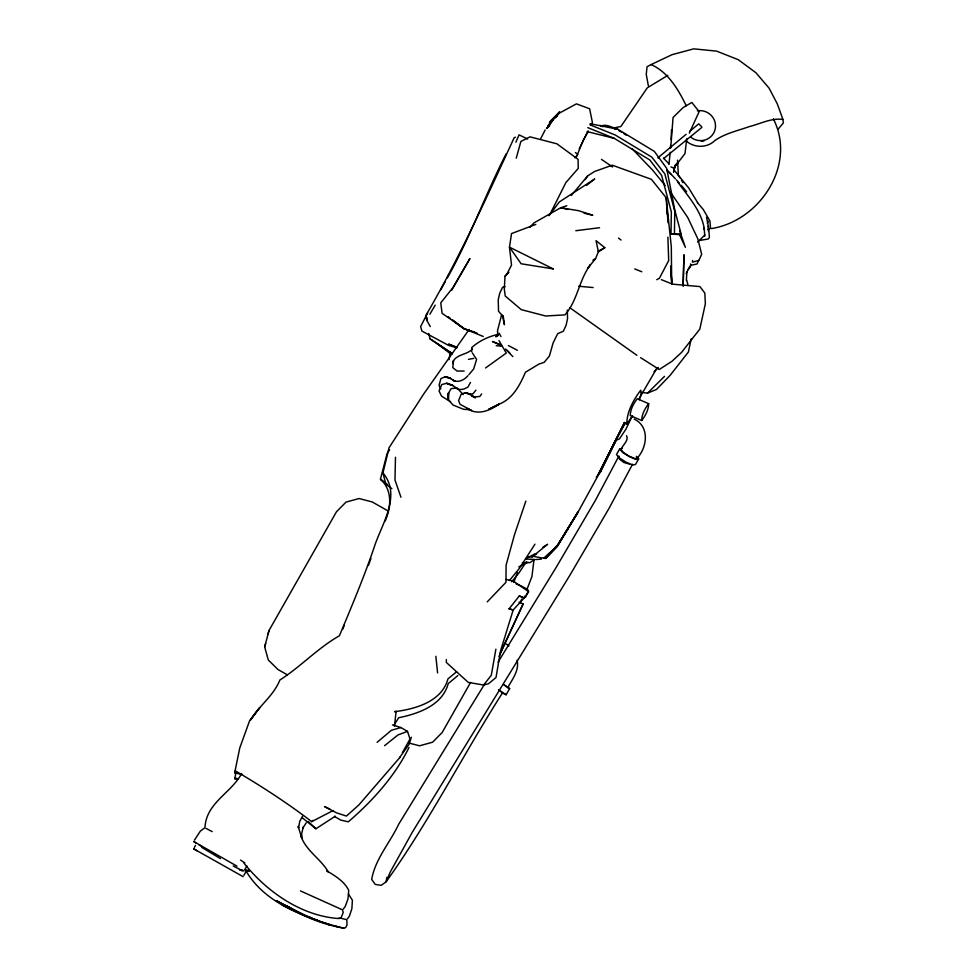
<?xml version="1.0" encoding="UTF-8"?>
<svg xmlns="http://www.w3.org/2000/svg" width="977" height="977" viewBox="0 0 977 977"><rect width="100%" height="100%" fill="white"/><g stroke="black" fill="none" stroke-linecap="round" stroke-linejoin="round"><path stroke-width="1.47" d="M471.696 351.72L471.757 347.519C478.999 341.095 488.17 336.638 497.574 334.488M590.132 123.7L617.733 129.208L654.321 151.362L666.644 168.288L674.912 210.543L681.311 234.712L671.004 234.065L671.346 211.948L661.637 175.445L649.803 159.959L614.264 138.343L587.812 127.645M681.311 234.712L674.423 233.735L674.777 211.435L664.861 173.967L651.867 157.187L615.241 135.009L589.937 124.812M446.355 659.56L446.306 662.406L468.264 682.386L483.639 685.036L488.524 683.741L496.011 677.525L500.578 650.78L513.169 609.978L509.078 608.769M395.49 457.273L394.977 479.988L400.949 497.232M533.992 559.674L531.94 576.503L526.713 590.071M671.126 139.687L671.529 129.794M508.614 272.327L504.999 276.283L504.303 289.241L505.243 296.031L521.254 309.624L545.606 315.998L564.926 314.875C577.627 300.696 578.921 279.947 590.413 264.767L587.617 268.235M686.367 280.46L686.892 272.107M205.011 827.031C206.513 802.667 231.244 792.958 241.661 773.54M670.307 148.333L670.576 145.451M453.181 363.505L453.45 360.745C457.834 353.906 467.36 354.785 472.55 348.899M686.819 138.526L684.975 153.584L673.471 168.532M668.927 164.356L670.246 152.241M670.747 147.71L673.055 117.484L683.167 107.519L691.838 102.463L699.141 111.647L689.31 133.153M394.452 726.204L396.125 711.28L394.586 711.708C415.567 708.997 441.677 701.742 447.979 678.868L456.601 671.773M692.644 260.419L692.437 262.129L698.836 260.444L701.694 254.301L697.786 238.754L687.698 217.431L670.014 191.48M449.066 359.707L450.153 352.221M453.096 362.907L453.45 360.745L452.791 367.633L457.114 371.065L464.148 371.052M386.88 877.261L386.135 881.779L381.201 885.357L375.217 884.393L371.687 879.459C375.144 859.064 390.055 842.687 398.653 824.283L484.507 684.266M495.876 649.204L491.297 675.229L483.639 685.036M241.685 774.443L234.663 772.819L239.78 747.942L249.685 720.525L259.748 707.58L251.37 718.999M691.179 338.921L688.406 351.989L670.112 375.363L656.471 389.469L647.507 393.133L641.694 392.388M237.631 779.341L234.651 778.693L236.031 772.746M673.654 171.928L675.217 165.418L677.977 162.463M391.887 488.634L385.854 484.25L382.947 472.966L389.017 447.82L423.7 393.987L469.107 329.518M673.593 171.903L675.168 165.431L678.026 162.438M287.226 674.777L277.957 669.514L268.296 660L264.682 646.945L269.029 630.483L336.467 511.765L345.98 502.117L359.06 498.526L372.188 501.934L388.077 510.959M516.235 158.201L520.9 141.433L529.986 136.841L556.89 143.802L578.091 159.349L578.213 168.423L565.854 182.614L550.149 213.963M268.089 633.829L269.029 630.483M264.682 646.945L265.622 643.599M501.69 314.484L497.525 330.69L497.72 335.868M385.121 521.046C391.337 507.588 392.473 489.77 380.432 479.17L387.136 453.548L389.579 449.786M517.554 572.473L513.78 582.39M411.354 737.232L409.021 744.389L399.544 757.676M525.846 501.116L514.537 534.553L506.11 565.085L505.939 582.329L487.23 601.869M639.324 399.764L641.071 394.561L640.741 390.226C633.438 399.788 626.733 411.915 626.794 424.103L624.205 422.98M234.663 772.819L235.359 770.853C261.738 786.363 287.385 803.045 311.7 821.633L333.181 810.519M368.414 565.427L370.942 558.526M342.829 628.993L344.429 624.914M408.997 747.503C394.916 776.214 372.445 801.042 348.3 821.828L340.814 820.106L334.537 816.503L335.294 816.222L315.913 828.765L308.243 821.474M587.849 268.089L595.518 258.71L598.388 251.822L596.043 240.647L604.812 247.694L598.388 251.822M515.893 142.239L519.056 134.838L527.592 139.027M698.653 260.395L697.077 263.973L690.153 265.414M618.881 456.076L595.457 500.285L556.06 567.576L498.026 662.223M632.534 464.246L609.221 508.052L569.676 575.6L412.257 832.319L390.348 871.838L386.135 881.779C429.196 821.73 462.805 755.148 502.483 692.876L500.529 691.362M519.007 602.125L523.098 603.981L499.003 656.434M574.867 157.651L576.809 156.027L583.354 139.992L587.641 132.481M707.336 223.293L708.301 221.181M519.947 603.151L521.84 599.035M525.406 597.338L528.423 590.767A9.33 1.307 24.5 0 0 524.661 587.8A9.33 1.307 24.5 0 0 516.149 583.928M499.809 654.321L523.098 603.981M631.899 416.776L625.842 429.294L619.381 438.978L616.292 440.175M632.522 415.799L626.794 424.103M596.312 477.118L600.904 471.232L616.841 438.746M579.227 148.748L588.142 130.82M686.135 273.609L689.481 266.88M556.939 546.143L544.079 558.282L545.654 558.429L557.073 546.729L577.37 513.328L599.499 472.966L616.035 440.126M599.487 472.721L616.145 439.919M597.631 475.372L624.584 423.2M590.902 125.337L592.392 122.394L589.62 108.765L576.418 103.855L558.111 113.833M447.295 277.957C469.974 237.997 485.3 194.423 506.22 153.682M540.818 138.441L545.178 129.978M549.306 123.151L558.404 114.285M506.721 274.403L511.521 265.158L509.481 247.157L511.533 233.564L535.823 224.405M550.369 121.099L559.687 111.781L549.611 122.552L556.646 115.811M615.925 440.346L625.243 423.029M657.155 367.657L639.288 398.421M440.749 289.815L445.109 281.913M402.39 752.705L409.998 739.003L407.507 731.394L400.949 727.56L392.436 724.885M194.362 847.45L195.51 845.41M470.487 382.471L467.849 387.173L463.648 389.139L459.727 389.591L456.857 388.614M243.884 875.368L245.972 871.679M622.105 448.467L619.613 449.017L616.475 454.586L619.552 458.042L626.404 462.365L633.011 465.028L635.514 464.478L638.653 458.909L636.332 456.32M302.54 816.332L299.744 821.266L298.596 827.922L298.156 826.359L301.575 837.484M470.596 682.434L442.129 732.555L432.603 742.202L419.536 745.805L409.326 743.143M502.068 692.937L506.147 694.745L509.64 688.577L504.559 685.109M451.704 290.254L469.937 258.514L452.876 287.665L440.749 302.87L442.092 313.336L464.283 328.724L483.261 336.491M194.435 840.135L200.297 831.183L204.437 828.069M429.856 314.24L435.18 305.166M244.763 869.628L246.912 865.976M341.168 917.635L343.281 912.262L342.695 910.613M427.645 312.896L420.623 326.599L421.905 331.069L448.443 345.321L456.955 347.897M577.737 512.546L557.464 545.874L545.911 557.843L544.079 558.282M394.403 724.568L398.665 717.753C418.547 713.662 442.434 705.333 448.223 683.607L457.834 675.596M534.956 544.189L519.398 568.358L509.383 580.57M306.228 822.817L303.041 827.775L303.31 826.994L301.649 833.637L302.052 838.071M526.347 561.702L519.043 572.827L511.643 581.803M585.15 179.683L587.653 175.921L594.566 171.5L612.274 165.198L651.378 179.304L666.192 197.757L671.309 246.741L671.688 282.475M549.037 215.673L559.271 201.995L594.724 178.962L586.481 185.447M481.661 393.939L479.829 396.503L473.674 396.882L471.317 395.673L475.53 397.871C471.415 394.696 466.298 390.751 461.071 394.452L458.592 400.668L460.033 404.295L471.561 410.499L467.397 408.557C477.521 415.775 489.88 410.67 498.942 404.246C512.962 398.775 519.801 385.219 525.455 372.237L538.913 364.103L544.201 362.32L549.44 355.958L553.08 343.012L557.696 333.658L563.338 331.227L566.11 325.231L567.552 318.612L567.332 310.063M250.527 720.147C259.076 705.65 273.523 695.966 279.874 680.016C300.806 666.644 317.733 648.069 339.41 635.771C352.05 605.471 364.848 575.233 375.266 544.018C383.106 522.109 401.12 494.399 382.947 472.966M347.348 918.991L349.339 916.231L351.867 908.781L352.404 900.196L348.41 894.004M343.22 909.16L345.26 906.412L347.971 898.987L348.752 890.413C344.331 881.254 335.16 875.917 326.77 870.825L328.321 871.96C320.688 858.588 305.508 850.649 300.721 835.323M475.921 390.128L473.198 393.584L469.778 394.623M648.643 403.672C645.015 408.435 641.681 414.468 641.706 420.525L630.299 415.591C630.263 409.534 633.609 403.501 637.236 398.738L648.643 403.672C648.679 409.742 645.345 415.775 641.706 420.525M599.499 472.966L600.904 471.232M571.301 195.449L587.653 175.921M688.077 269.689L690.617 266.66M468.875 374.643L473.613 369.074L476.605 359.426L472.343 352.917M778.058 129.208L783.395 122.968L782.931 119.438L777.24 103.733L769.07 88.138L755.929 72.75L738.294 59.707L716.654 51.134L693.694 48.85L672.066 54.675L651.109 64.58L647.043 66.741L646.249 74.337L648.362 85.793M529.949 227.348L533.869 222.939L560.761 207.735L566.819 205.744M400.228 757.065L358.938 804.877L346.444 816.076L336.442 812.815L324.62 806.611L330.263 809.383M504.999 276.283L508.736 272.217M549.758 124.897L548.097 126.888L549.477 125.703M549.562 124.861L546.57 128.463L547.645 127.682M549.526 552.97L544.152 558.075L545.984 557.635L557.562 545.581L577.895 512.131L557.061 545.813L554.912 547.853M654.065 371.761L658.242 367.462M553.336 119.707L547.95 125.825L550.698 123.444M553.58 119.719L549.44 124.226L550.393 123.456M697.737 242.052L704.869 234.932M647.507 393.133L664.494 376.389M549.367 126.07L547.95 127.413M552.53 119.548L558.771 113.552M311.7 821.633L312.994 820.411M555.412 117.68L556.255 116.898M497.684 335.111L495.864 336.796L497.867 335.062M467.922 375.754C464.258 380.004 458.225 383.131 452.766 380.236L455.429 381.335L448.089 377.293L444.828 376.927L440.883 378.636L439.052 385.475L440.883 388.858M556.56 116.617L557.391 115.933M377.134 742.3L391.386 730.283L400.949 727.56M686.062 134.362L657.887 157.834L658.742 157.7M689.518 131.504L698.702 123.859L701.523 126.57L701.804 127.437L663.676 158.555M527.714 556.878L532.086 556.902L547.596 544.299L542.821 547.242M574.903 157.566L576.809 156.027M384.572 745.683L397.993 734.936L407.507 731.394M532.086 556.902L536.556 553.812M485.557 367.963L506.269 353.063L498.991 340.619M667.841 75.351L647.311 87.82L620.883 126.509L612.567 128.182M592.917 260.187L595.518 258.71M656.788 279.678L659.414 278.262L668.695 260.541L667.889 237.155M598.303 251.187L604.812 247.694M525.602 558.771L534.773 553.959M518.775 566.916L527.91 562.154M707.861 229.29L710.499 228.142L709.937 220.973L703.159 209.347L697.431 202.642M515.49 137.22L514.158 137.745C486.448 197.781 459.227 258.331 425.838 315.534L426.778 320.371L430.283 326.587M458.03 389.225L452.901 385.549L447.173 383.167L441.689 384.584L439.052 390.983L441.604 396.186L450.556 401.767M505.011 286.664L502.532 287.36L499.711 293.271L498.221 299.841L498.526 311.236L502.496 315.791L504.437 324.682L503.167 315.742M302.919 914.338L276.283 900.647L301.392 914.069L285.943 905.496C303.493 916.853 323.143 924.474 343.709 928.15L345.602 927.637L346.994 925.097L346.884 920.468M711.061 228.63C759.727 221.205 796.853 164.942 773.344 118.84M638.653 458.909L636.149 459.459L629.542 456.796L622.691 452.473L619.613 449.017M234.651 778.693L236.91 778.229M468.459 359.353L473.772 358.388M339.104 918.563C301.673 916.145 267.087 892.025 243.981 863.167M545.984 557.635L541.856 557.928L532.636 556.206M544.152 558.075L545.911 557.843M575.795 230.731L599.56 227.714M671.004 234.065L674.423 233.735M535.848 559.54L541.368 559.113M593.124 287.556L578.665 286.237M522.402 562.691L529.888 562.654L534.578 559.455L525.76 559.039M699.605 240.476L708.264 238.974L709.387 237.594L708.765 229.021M470.279 409.717L463.574 409.302L452.974 405.015L448.406 399.74L447.954 394.11L451.105 388.638L457.089 387.979L463.183 394.598M614.765 129.001L617.733 129.208M782.931 119.438C771.366 117.777 760.436 123.871 749.457 126.546C737.782 130.735 725.203 133.348 714.895 140.541C707.067 148.357 693.45 148.101 685.634 140.395M496.231 345.699L501.054 346.151M506.269 579.459L513.23 581.022L528.765 591.806L524.16 598.009L519.373 595.872L509.017 608.879L513.157 610.002L524.136 598.034L519.312 595.982M568.028 209.444L560.761 207.735L578.579 210.69L592.734 215.245L584.014 213.194M327.832 924.413L329.823 924.877M339.08 917.843L346.371 919.565M336.918 926.538L321.482 921.995M333.89 925.793L343.709 928.15M331.142 925.158C298.791 914.655 263.717 901.417 245.752 870.544M587.201 131.614L614.264 138.343M446.196 383.289L452.901 385.549L447.539 383.741M663.444 158.115L668.903 163.733M629.603 464.099L623.998 462.536L619.565 459.202L619.113 457.114M474.37 332.241L463.452 328.602L452.791 320.346M508.162 688.077L509.64 688.577M476.959 333.072L464.283 328.724L452.693 320.126M670.943 166.908L673.544 167.91M501.323 344.954L492.408 341.523L501.592 345.614M319.833 921.36L303.529 915.046L282.194 904.971L310.32 917.574M456.515 347.214L448.577 344.099L457.004 347.409M313.031 918.649L319.833 921.348M634.757 268.944L641.767 271.765M661.368 279.666L672.579 284.173L699.959 286.591L704.832 293.124L705.357 303.798L699.801 329.115L681.531 352.441L672.042 361.221L659.243 369.501L640.619 357.68M242.711 870.886L233.247 866.001M309.526 917.11L312.164 918.221M316.121 919.87L320.077 921.531M241.954 870.629L239.536 869.591L241.417 870.446M651.109 64.58C668.036 71.968 678.453 89.725 686.233 105.76M300.464 890.914L342.231 909.734M246.839 870.568L248.671 871.472L245.288 869.835M634.207 419.084C649.717 426.436 647.409 447.148 637.175 458.14L635.062 458.604L629.481 456.357L623.692 452.705L621.091 449.786C622.08 445.243 629.249 440.725 626.55 435.705M508.406 345.553L517.395 350.328M242.443 870.067L244.006 870.922M600.183 125.337L602.662 126.717M212.168 831.635L205.781 828.252M243.151 876.674L193.605 848.805L197.378 850.967M498.453 689.75L506.147 694.745M198.734 844.665L201.225 846.143M201.702 847.364L220.436 858.612M196.34 843.224L193.641 841.478L236.971 866.147M244.775 862.911L240.525 860.065M503.619 684.682L507.82 687.552C512.302 679.235 519.483 670.417 517.102 660.318M301.991 817.554L315.913 828.765M428.83 333.511L430.002 338.824L451.289 352.978M430.002 338.824L452.485 353.772M601.49 159.398L612.616 166.994M636.894 355.31L569.725 307.657M505.988 643.831L508.907 645.944M387.551 484.555L380.432 479.17L385.952 484.055M436.902 343.452L451.118 354.236M575.404 152.546L577.822 154.403M618.465 238.083L621.03 240.037M448.064 316.682L450.434 318.514M666.888 170.486L671.223 174.492M505.524 349.07L512.888 356.654M632.327 148.956L652.734 170.254L665.215 185.581M507.258 350.316L510.079 353.479M674.765 170.853L688.687 187.963L697.627 202.618M677.977 182.333C688.419 196.78 701.828 211.386 704.393 229.558L704.185 227.873L704.771 236.153M679.882 177.79L678.356 175.335L677.562 160.143M681.409 180.232L682.935 182.675M499.064 333.133L501.006 336.552M690.556 263.937L691.032 264.938M679.186 233.991L685.378 247.315L679.589 230.572M686.672 280.179L687.857 284.344M708.545 227.336L706.566 217.285M435.852 656.312L437.598 672.909M666.192 197.757L667.279 214.451M670.747 267.564L671.834 284.258L670.674 266.037M666.949 206.245L667.987 222.744M426.656 317.562L426.778 320.371M426.644 317.403L426.741 319.906M601.453 126.302A75.058 15.815 45.1 0 1 616.218 129.123M618.844 130.552A75.058 15.815 45.1 0 1 621.58 132.164M623.876 133.605A75.058 15.815 45.1 0 1 626.269 135.18M667.022 170.035A75.058 15.815 45.1 0 1 675.315 178.73M676.304 179.817A75.058 15.815 45.1 0 1 679.247 183.09M681.177 185.276A75.058 15.815 45.1 0 1 686.648 191.761M708.02 226.237A75.058 15.815 45.1 0 1 708.288 230.78M524.551 596.226A9.33 1.307 24.5 0 1 523.99 597.411M704.026 140.859A15.205 14.826 26.5 0 1 701.401 141.299M697.37 110.841A15.314 14.936 26.5 0 1 715.054 129.575A15.314 14.936 26.5 0 1 690.641 137.073M448.406 396.442L448.406 399.74L448.553 392.778L448.406 396.442M683.961 254.973L683.131 285.956L683.961 254.973M624.523 422.467L602.015 467.421L624.523 422.467M498.942 404.246L488.769 409.278L498.942 404.246M445.939 376.988L444.828 376.927L450.898 378.453L445.939 376.988M249.318 870.666L246.448 870.446L249.318 870.666M553.287 268.919L521.12 263.766L509.481 247.157L553.287 268.919M466.481 393.194L465.15 392.949L470.67 394.354L466.481 393.194"/></g></svg>
